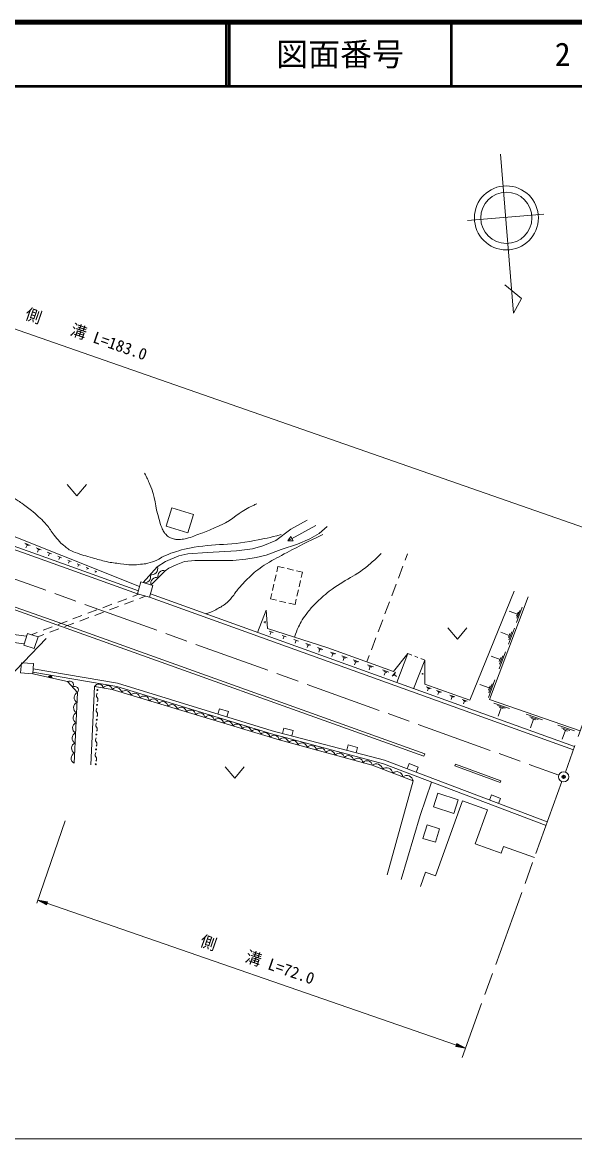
# Model space of a CAD drawing. Units: millimetres, scale not verified. Extents: x 40000 to 680000, y 20000 to 380000.
# Drawn here: x 476830 to 563373, y 205000 to 380000 of the extents above; entities that cross this region are included whole.
import ezdxf
from ezdxf.enums import TextEntityAlignment as Align

# ---------------------------------------------------------------- set-up
doc = ezdxf.new("R2010")
doc.units = ezdxf.units.MM
doc.header["$LTSCALE"] = 1000
doc.header["$PDMODE"] = 32
doc.header["$PDSIZE"] = 500
doc.linetypes.add('CHAIN', pattern=[18.5, 12, -1.5, 3.5, -1.5])
for name, color, linetype, lineweight in [('M-BGD', 7, 'Continuous', 13), ('M-BMK', 2, 'CHAIN', 13), ('M-BMK-SRVR', 3, 'Continuous', 13), ('M-STR-HTXT', 7, 'Continuous', 13), ('M-STR-STRD', 7, 'Continuous', 13), ('M-TTL', 2, 'Continuous', 140), ('M-TTL-BAND', 7, 'Continuous', 13), ('M-TTL-LINE', 7, 'Continuous', 50)]:
    doc.layers.add(name, color=color, linetype=linetype, lineweight=lineweight)
doc.layers.add('M-OTRS', color=6, linetype='Continuous')
doc.layers.add('M-TTL-TXT', color=7, linetype='Continuous')
doc.styles.add('ＭＳ ゴシック', font='')
doc.styles.get('ＭＳ ゴシック').set_extended_font_data('MS Gothic')

msp = doc.modelspace()

# ---------------------------------------------------------------- linework, layer by layer
at = {"layer": 'M-BGD'}
for p, q in [((483873, 307563), (485373, 305763)), ((485373, 305763), (486873, 307563)), ((479038, 296095), (463607, 301585)), ((479206, 296566), (463775, 302056)), ((522826, 301126), (518452, 298704)), ((518452, 298704), (518926, 299395)), ((518926, 299395), (519289, 298739)), ((477202, 298335), (478044, 298003)), ((477368, 298139), (477789, 297974)), ((477579, 298056), (477402, 297607)), ((479018, 297619), (479773, 297322)), ((519289, 298739), (518452, 298704)), ((494873, 290406), (479038, 296095)), ((479167, 297444), (479545, 297295)), ((479356, 297370), (479197, 296967)), ((495042, 290876), (479207, 296565)), ((480745, 296939), (481418, 296674)), ((481081, 296806), (480905, 296358)), ((482387, 296292), (482982, 296058)), ((482685, 296175), (482528, 295778)), ((536820, 295691), (537195, 296685)), ((483949, 295676), (484469, 295472)), ((484209, 295574), (484073, 295227)), ((485435, 295091), (485884, 294914)), ((485660, 295003), (485542, 294703)), ((486848, 294534), (487229, 294384)), ((487039, 294459), (486939, 294205)), ((488192, 294005), (488509, 293880)), ((495765, 292169), (497982, 294659)), ((499229, 294011), (497007, 291809)), ((516692, 293854), (516884, 294687)), ((516884, 294687), (517830, 294470)), ((518317, 294358), (519292, 294134)), ((519779, 294022), (520725, 293804)), ((535761, 292884), (536467, 294755)), ((488350, 293943), (488267, 293731)), ((516356, 292392), (516580, 293367)), ((520421, 292483), (520197, 291509)), ((520725, 293804), (520533, 292970)), ((516020, 290930), (516244, 291905)), ((520085, 291021), (519861, 290047)), ((534703, 290076), (535408, 291948)), ((477109, 282561), (424695, 289261)), ((424852, 290495), (477502, 283765)), ((489445, 288237), (490848, 288767)), ((491784, 289120), (493187, 289650)), ((492841, 288795), (494244, 289325)), ((494123, 290003), (495053, 290354)), ((495179, 289678), (496139, 290040)), ((496747, 289864), (563185, 265979)), ((496897, 290385), (563368, 266489)), ((515716, 289609), (515908, 290443)), ((516662, 289392), (515716, 289609)), ((518124, 289056), (517149, 289280)), ((519557, 288726), (518611, 288944)), ((519748, 289560), (519557, 288726)), ((533644, 287269), (534350, 289141)), ((484767, 286472), (486170, 287001)), ((487106, 287355), (488509, 287884)), ((488163, 287030), (489566, 287559)), ((490502, 287912), (491905, 288442)), ((554393, 287234), (553105, 287716)), ((555167, 288320), (554262, 285906)), ((554506, 287536), (554279, 286932)), ((554780, 287777), (554327, 286570)), ((482428, 285589), (483831, 286119)), ((483485, 285264), (484888, 285794)), ((485824, 286147), (487227, 286676)), ((514877, 285979), (514678, 285962)), ((514864, 286128), (514890, 285830)), ((532586, 284462), (533291, 286334)), ((478223, 284002), (479153, 284353)), ((479251, 283666), (480210, 284028)), ((480089, 284706), (481492, 285236)), ((481146, 284381), (482549, 284911)), ((515518, 284576), (516137, 284363)), ((515827, 284469), (515685, 284056)), ((517526, 283886), (518189, 283658)), ((517857, 283772), (517705, 283330)), ((531527, 281655), (532233, 283527)), ((543490, 285091), (544990, 283291)), ((544990, 283291), (546490, 285091)), ((553123, 283888), (551781, 284391)), ((553930, 285020), (552987, 282504)), ((553241, 284202), (553005, 283573)), ((553526, 284454), (553055, 283196)), ((519385, 283247), (520088, 283006)), ((519736, 283126), (519575, 282658)), ((521265, 282601), (522008, 282346)), ((521417, 282438), (521789, 282311)), ((521603, 282374), (521466, 281978)), ((523086, 281978), (523913, 281694)), ((523255, 281797), (523668, 281655)), ((523461, 281726), (523310, 281285)), ((525112, 281279), (525939, 280996)), ((525281, 281098), (525694, 280956)), ((525488, 281027), (525336, 280587)), ((526866, 280677), (527730, 280380)), ((527042, 280488), (527474, 280339)), ((527258, 280413), (527100, 279953)), ((528656, 280062), (529559, 279752)), ((530799, 279725), (531175, 280719)), ((537255, 281035), (537866, 280798)), ((539876, 280020), (538122, 275492)), ((538332, 280617), (538798, 280437)), ((539265, 280256), (539876, 280020)), ((551691, 280113), (550288, 280639)), ((552534, 281297), (551548, 278667)), ((551814, 280442), (551567, 279785)), ((552112, 280705), (551619, 279390)), ((528841, 279864), (529292, 279709)), ((529066, 279787), (528901, 279305)), ((530915, 279286), (531866, 278959)), ((531109, 279078), (531585, 278914)), ((531347, 278996), (531173, 278488)), ((533255, 278482), (534257, 278138)), ((533460, 278262), (533961, 278090)), ((483907, 276641), (478482, 277884)), ((485477, 274961), (483907, 276641)), ((533710, 278176), (533527, 277642)), ((534764, 277490), (535293, 278142)), ((534983, 277582), (535248, 277909)), ((535116, 277746), (535463, 277463)), ((539596, 277876), (539444, 277875)), ((539595, 277990), (539597, 277762)), ((550888, 276905), (549851, 274140)), ((485477, 274961), (484934, 263853)), ((487560, 263591), (488137, 275867)), ((540127, 275842), (540894, 275572)), ((540283, 275673), (540666, 275538)), ((540474, 275605), (540330, 275196)), ((541749, 275271), (542516, 275001)), ((541905, 275101), (542288, 274966)), ((542096, 275034), (541952, 274625)), ((550001, 275661), (548526, 276213)), ((550130, 276006), (549871, 275315)), ((550444, 276283), (549926, 274900)), ((543820, 274542), (544623, 274259)), ((543983, 274364), (544384, 274223)), ((544184, 274293), (544033, 273865)), ((545727, 273870), (546548, 273581)), ((545894, 273688), (546305, 273543)), ((546099, 273616), (545945, 273178)), ((550727, 273280), (553178, 272432)), ((551283, 272904), (552509, 272480)), ((551840, 272529), (551387, 271221)), ((551533, 272635), (552146, 272423)), ((555792, 271528), (558337, 270648)), ((556369, 271138), (557642, 270698)), ((556947, 270749), (556478, 269391)), ((556629, 270859), (557265, 270639)), ((560717, 269825), (563352, 268914)), ((561315, 269421), (562633, 268966)), ((561913, 269018), (561427, 267612)), ((561583, 269132), (562242, 268904)), ((508609, 263290), (510109, 261490)), ((510109, 261490), (511609, 263290)), ((538055, 261085), (533980, 246350))]:
    msp.add_line(p, q, dxfattribs=at)
for points in [[(465028, 311500), (462701, 304370), (470797, 301279), (495208, 291563)], [(497982, 294659), (499239, 295467), (501333, 296384), (502739, 296688), (505861, 296903), (510369, 297142), (512902, 297461), (514497, 297920), (516532, 298758), (518925, 300523), (521478, 301939)], [(524570, 300981), (523333, 299884), (521897, 299027), (519942, 298209), (517409, 297351), (515016, 296494), (513460, 296115), (511864, 295836), (509810, 295616), (503866, 295646), (502251, 295487), (500914, 294968), (499778, 294409), (499229, 294011)], [(539876, 280020), (539911, 276237), (546934, 273763), (553907, 290813)], [(556099, 289950), (550055, 273829), (564249, 268921)], [(513679, 284353), (515016, 287856), (515265, 284980), (524679, 281948), (534964, 278212), (537255, 281035), (535501, 276507)], [(478538, 278630), (491736, 276395), (515986, 268958), (533596, 264335), (559088, 254648)], [(478454, 278137), (491620, 275907), (515848, 268477), (533397, 263764), (558885, 254089)], [(538055, 261085), (531659, 263541), (517087, 267508), (490910, 275408), (488137, 275867)], [(508895, 271132), (509146, 271949), (507711, 272389), (507461, 271572)], [(519061, 268150), (519278, 268977), (517827, 269358), (517610, 268531)], [(529120, 265510), (529337, 266336), (527886, 266717), (527669, 265891)], [(538523, 262463), (538826, 263261), (537424, 263794), (537120, 262996)], [(536175, 245640), (539180, 255652), (540918, 260909)], [(539192, 244522), (540023, 246761), (541558, 246201), (545802, 257937)], [(545802, 257937), (549692, 256530), (547777, 251233), (551867, 249754), (552246, 250804), (557067, 249061)], [(551454, 257549), (551758, 258347), (550355, 258880), (550052, 258082)]]:
    msp.add_lwpolyline(points, dxfattribs=at)
for points in [[(499360, 301037), (502746, 299971), (503650, 302843), (500265, 303909)], [(494873, 290406), (496747, 289864), (497286, 291729), (495413, 292270)], [(477642, 284192), (479290, 283653), (478700, 281846), (477051, 282385)], [(476564, 278026), (478482, 277884), (478600, 279465), (476682, 279607)], [(541950, 259153), (545133, 258109), (544441, 255998), (541258, 257042)], [(540251, 254184), (539609, 252058), (541572, 251465), (542214, 253592)]]:
    msp.add_lwpolyline(points, close=True, dxfattribs=at)
for centre in [(488586, 275333), (488534, 273007), (488483, 270681), (488431, 268356), (488379, 266030), (488327, 263704)]:
    msp.add_circle(centre, 75, dxfattribs=at)
for centre, radius, start, end in [((497096, 294332), 945, 256.40463, 20.22565), ((498928, 293204), 861, 69.53786, 199.92924), ((495987, 293087), 945, 256.40463, 20.22565), ((497817, 292103), 861, 69.53786, 199.92924), ((481182, 277210), 354, 355.90059, 158.30577), ((481182, 277210), 283, 358.12463, 156.08173), ((481182, 277210), 212, 1.87096, 152.33541), ((481182, 277210), 142, 9.58269, 144.62368), ((481182, 277210), 100, 19.90035, 134.30601), ((481182, 277210), 100, 19.90035, 134.30601), ((484241, 276166), 580, 321.02392, 125.09689), ((485026, 275326), 580, 321.02392, 125.09689), ((485819, 274149), 881, 112.82645, 241.57322), ((488790, 275512), 744, 9.73425, 151.47677), ((488945, 274493), 502, 137.41393, 220.02968), ((490177, 275282), 744, 9.73425, 151.47677), ((491542, 274876), 827, 6.49226, 139.91968), ((492997, 274437), 827, 6.49226, 139.91968), ((494451, 273998), 827, 6.49226, 139.91968), ((485741, 272562), 881, 112.82645, 241.57322), ((488176, 273847), 502, 317.41393, 40.02968), ((495905, 273559), 827, 6.49226, 139.91968), ((497359, 273120), 827, 6.49226, 139.91968), ((498814, 272681), 827, 6.49226, 139.91968), ((500268, 272242), 827, 6.49226, 139.91968), ((485664, 270976), 881, 112.82645, 241.57322), ((488893, 272167), 502, 137.41393, 220.02968), ((488124, 271521), 502, 317.41393, 40.02968), ((501722, 271803), 827, 6.49226, 139.91968), ((503176, 271364), 827, 6.49226, 139.91968), ((504631, 270926), 827, 6.49226, 139.91968), ((506085, 270487), 827, 6.49226, 139.91968), ((485586, 269389), 881, 112.82645, 241.57322), ((488841, 269842), 502, 137.41393, 220.02968), ((488072, 269195), 502, 317.41393, 40.02968), ((507539, 270048), 827, 6.49226, 139.91968), ((508994, 269609), 827, 6.49226, 139.91968), ((510448, 269170), 827, 6.49226, 139.91968), ((511902, 268731), 827, 6.49226, 139.91968), ((485508, 267802), 881, 112.82645, 241.57322), ((488789, 267516), 502, 137.41393, 220.02968), ((513356, 268292), 827, 6.49226, 139.91968), ((514811, 267853), 827, 6.49226, 139.91968), ((516265, 267414), 827, 6.49226, 139.91968), ((517731, 267000), 820, 7.75341, 141.79023), ((485431, 266215), 881, 112.82645, 241.57322), ((488020, 266869), 502, 317.41393, 40.02968), ((519188, 266604), 820, 7.75341, 141.79023), ((520646, 266207), 820, 7.75341, 141.79023), ((522103, 265810), 820, 7.75341, 141.79023), ((523560, 265414), 820, 7.75341, 141.79023), ((485353, 264628), 881, 112.82645, 241.57322), ((488737, 265190), 502, 137.41393, 220.02968), ((487968, 264544), 502, 317.41393, 40.02968), ((525017, 265017), 820, 7.75341, 141.79023), ((526475, 264620), 820, 7.75341, 141.79023), ((527932, 264223), 820, 7.75341, 141.79023), ((529389, 263827), 820, 7.75341, 141.79023), ((530847, 263430), 820, 7.75341, 141.79023), ((532286, 262782), 983, 8.43799, 129.5518), ((533885, 262169), 983, 8.43799, 129.5518), ((535483, 261555), 983, 8.43799, 129.5518), ((537082, 260941), 983, 8.43799, 129.5518)]:
    msp.add_arc(centre, radius, start, end, dxfattribs=at)
for points, knots in [([(495961, 309344), (496400, 308550), (496504, 308273), (496808, 307566), (497685, 305524), (497609, 304191), (498247, 302063), (498398, 301562), (498483, 301281), (498671, 300793), (498777, 300517), (498852, 300366), (499009, 300115), (499122, 299936), (499199, 299842), (499348, 299692), (499530, 299509), (499632, 299397), (499856, 299269), (500101, 299128), (500260, 299086), (500533, 299015), (500728, 298964), (500841, 298947), (501041, 298930), (501272, 298910), (501403, 298914), (501634, 298930), (502003, 298955), (502207, 299010), (502565, 299099), (503448, 299320), (503914, 299543), (504767, 299861), (505670, 300198), (506173, 300398), (507053, 300793), (507687, 301077), (508060, 301206), (508661, 301555), (510384, 302553), (511162, 303449), (512979, 304264), (513209, 304367), (513291, 304414), (513572, 304518)], [0, 0, 0, 0, 1, 1, 1, 2, 2, 2, 3, 3, 3, 4, 4, 4, 5, 5, 5, 6, 6, 6, 7, 7, 7, 8, 8, 8, 9, 9, 9, 10, 10, 10, 11, 11, 11, 12, 12, 12, 13, 13, 13, 14, 14, 14, 15, 15, 15, 15]), ([(469429, 301801), (469621, 302450), (469673, 302643), (469884, 303163), (470062, 303602), (470160, 303851), (470392, 304264), (470603, 304640), (470716, 304858), (470985, 305195), (471160, 305415), (471275, 305526), (471493, 305703), (471757, 305918), (471944, 305987), (472255, 306127), (472445, 306213), (472557, 306257), (472763, 306296), (472990, 306340), (473124, 306310), (473355, 306296), (473556, 306284), (473671, 306271), (473863, 306211), (474457, 306028), (474766, 305847), (475303, 305534), (475881, 305196), (476196, 304990), (476742, 304603), (477454, 304098), (477856, 303815), (478520, 303248), (479392, 302504), (479883, 302080), (480637, 301216), (481150, 300628), (481343, 300224), (481822, 299607), (482139, 299199), (482316, 298969), (482669, 298591), (482972, 298266), (483172, 298112), (483515, 297829), (483771, 297619), (483911, 297494), (484193, 297321), (484533, 297113), (484751, 297040), (485124, 296898), (486160, 296503), (486767, 296356), (487833, 296051), (488689, 295806), (489165, 295649), (490035, 295459), (490885, 295273), (491373, 295230), (492236, 295120), (492928, 295032), (493317, 294969), (494014, 294951), (494544, 294937), (494842, 294978), (495369, 295035), (495801, 295082), (496049, 295094), (496469, 295205), (497046, 295357), (497367, 295464), (497909, 295713), (498352, 295916), (498566, 296100), (499009, 296305), (499589, 296574), (499926, 296699), (500533, 296898), (501190, 297113), (501553, 297253), (502227, 297406), (506451, 298364), (508987, 297905), (513233, 298761), (514861, 299089), (515435, 299190), (517382, 299692)], [0, 0, 0, 0, 1, 1, 1, 2, 2, 2, 3, 3, 3, 4, 4, 4, 5, 5, 5, 6, 6, 6, 7, 7, 7, 8, 8, 8, 9, 9, 9, 10, 10, 10, 11, 11, 11, 12, 12, 12, 13, 13, 13, 14, 14, 14, 15, 15, 15, 16, 16, 16, 17, 17, 17, 18, 18, 18, 19, 19, 19, 20, 20, 20, 21, 21, 21, 22, 22, 22, 23, 23, 23, 24, 24, 24, 25, 25, 25, 26, 26, 26, 27, 27, 27, 28, 28, 28, 29, 29, 29, 29]), ([(505532, 287281), (505768, 287330), (505842, 287355), (506037, 287415), (506489, 287556), (506718, 287703), (507137, 287923), (507755, 288247), (508122, 288412), (508661, 288855), (509095, 289210), (509307, 289449), (509677, 289871), (510113, 290368), (510269, 290718), (510693, 291225), (511399, 292068), (511847, 292497), (512641, 293257), (513047, 293647), (513293, 293847), (513741, 294189), (514252, 294578), (514547, 294787), (515096, 295120), (516324, 295864), (517048, 296220), (518313, 296898), (520464, 298051), (521195, 298383), (523901, 299692)], [0, 0, 0, 0, 1, 1, 1, 2, 2, 2, 3, 3, 3, 4, 4, 4, 5, 5, 5, 6, 6, 6, 7, 7, 7, 8, 8, 8, 9, 9, 9, 10, 10, 10, 10]), ([(519470, 283625), (519733, 284382), (519803, 284613), (520091, 285214), (520303, 285654), (520427, 285900), (520684, 286315), (520984, 286798), (521173, 287057), (521531, 287500), (521972, 288047), (522211, 288365), (522716, 288855), (523540, 289654), (524015, 290092), (524917, 290802), (527332, 292702), (529146, 293157), (531437, 295205), (532082, 295781), (532338, 295984), (533045, 296729)], [0, 0, 0, 0, 1, 1, 1, 2, 2, 2, 3, 3, 3, 4, 4, 4, 5, 5, 5, 6, 6, 6, 7, 7, 7, 7])]:
    msp.add_open_spline(points, degree=3, knots=knots, dxfattribs=at)
at = {"layer": 'M-BMK'}
for p, q in [((576002, 301424), (561919, 262479)), ((561375, 260974), (545740, 217736))]:
    msp.add_line(p, q, dxfattribs=at)
msp.add_lwpolyline([(467752, 295534), (469221, 295028), (560894, 261997)], dxfattribs=at)
at = {"layer": 'M-BMK-SRVR'}
for p, q in [((551738, 359327), (553799, 334412)), ((551738, 359327), (553799, 334412)), ((558518, 349906), (546607, 348958)), ((558518, 349906), (546607, 348958)), ((555023, 336705), (552441, 338847)), ((555023, 336705), (552441, 338847)), ((553799, 334412), (555023, 336705)), ((553799, 334412), (555023, 336705))]:
    msp.add_line(p, q, dxfattribs=at)
for centre, radius in [((552672, 349345), 5016), ((552672, 349345), 5016), ((552672, 349345), 4013), ((552672, 349345), 4013), ((561647, 261726), 800)]:
    msp.add_circle(centre, radius, dxfattribs=at)
at = {"layer": 'M-OTRS'}
msp.add_point((561647, 261726), dxfattribs=at)
at = {"layer": 'M-STR-HTXT'}
for p, q in [((445732, 342356), (572928, 297993)), ((483560, 254804), (479096, 241929)), ((479260, 242402), (480595, 241674)), ((479260, 242402), (480759, 242147)), ((479260, 242402), (480677, 241910)), ((480661, 241863), (479527, 242256)), ((480693, 241958), (479560, 242351)), ((479794, 242111), (480644, 241816)), ((479859, 242300), (480710, 242005)), ((480628, 241769), (480061, 241965)), ((480726, 242052), (480159, 242249)), ((480328, 241820), (480611, 241721)), ((480459, 242198), (480743, 242099)), ((480595, 241674), (480759, 242147)), ((480677, 241910), (544842, 219663)), ((544924, 219899), (544760, 219427)), ((546259, 219172), (544760, 219427)), ((545060, 219376), (544776, 219474)), ((544793, 219521), (545360, 219325)), ((545660, 219274), (544809, 219568)), ((544826, 219616), (545959, 219223)), ((546259, 219172), (544842, 219663)), ((544858, 219710), (545992, 219317)), ((545725, 219463), (544875, 219757)), ((544891, 219805), (545458, 219608)), ((545191, 219754), (544908, 219852)), ((546259, 219172), (544924, 219899))]:
    msp.add_line(p, q, dxfattribs=at)
msp.add_lwpolyline([(480571, 283390), (459300, 261230), (427850, 261230)], dxfattribs=at)
at = {"layer": 'M-STR-STRD'}
for p, q in [((482258, 285574), (459173, 293695)), ((539757, 264970), (482256, 285575)), ((539892, 265347), (539757, 264970)), ((544682, 263686), (544586, 263422)), ((551714, 260841), (544586, 263422)), ((551810, 261106), (544682, 263686)), ((551810, 261106), (551714, 260841))]:
    msp.add_line(p, q, dxfattribs=at)
msp.add_lwpolyline([(539892, 265347), (482391, 285952), (459306, 294073)], dxfattribs=at)
at = {"layer": 'M-TTL'}
msp.add_line((680000, 380000), (40000, 380000), dxfattribs=at)
at = {"layer": 'M-TTL-BAND'}
msp.add_line((40000, 205000), (579000, 205000), dxfattribs=at)
at = {"layer": 'M-TTL-LINE'}
for p, q in [((508747, 380000), (508747, 370000)), ((509247, 380000), (509247, 370000)), ((543997, 380000), (543997, 370000)), ((40000, 370000), (680000, 370000))]:
    msp.add_line(p, q, dxfattribs=at)

# ---------------------------------------------------------------- texts
at = {"layer": 'M-STR-HTXT', "style": 'ＭＳ ゴシック'}
for s, rotation, p in [('側\u3000\u3000溝 L=183.0', 340.772, (486362, 329750)), ('側\u3000\u3000溝 L=72.0', 340.877, (513182, 231699))]:
    msp.add_text(s, height=1833, rotation=rotation, dxfattribs=at).set_placement(p, align=Align.BOTTOM_CENTER)
at = {"layer": 'M-TTL-TXT', "style": 'ＭＳ ゴシック'}
for s, p in [('図面番号', (526622, 375000)), ('2', (561497, 375000))]:
    msp.add_text(s, height=3666, dxfattribs=at).set_placement(p, align=Align.MIDDLE_CENTER)

doc.saveas('drawing.dxf')
